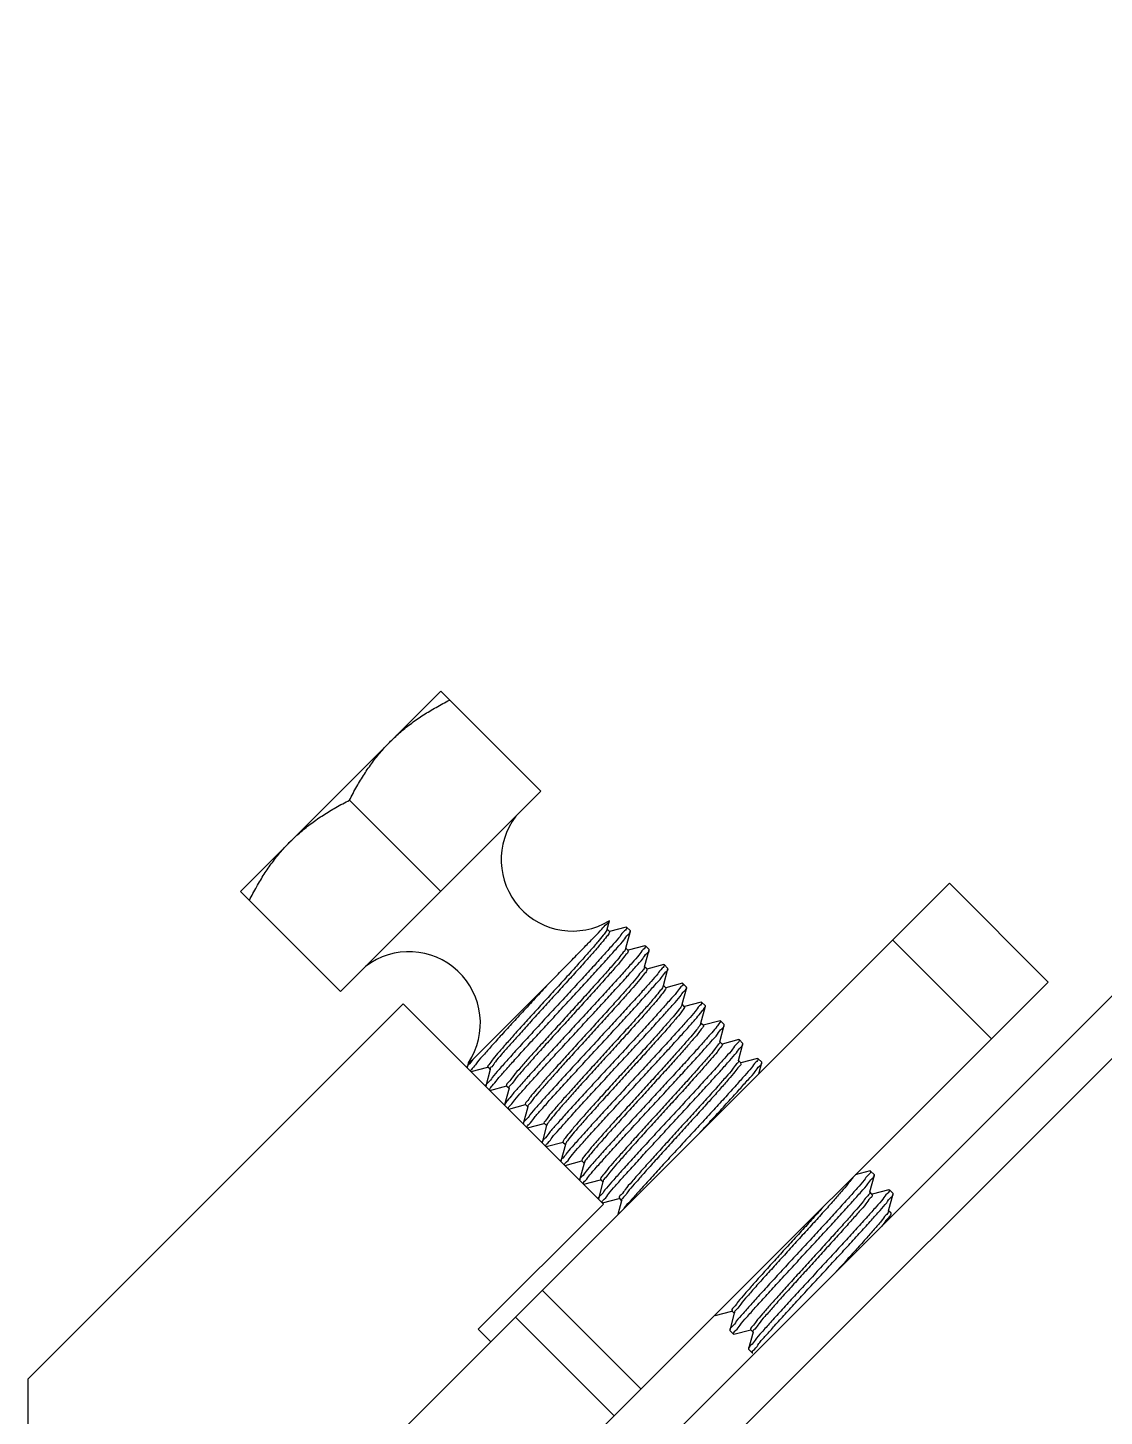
# Model space of a CAD drawing. Extents: x 69728788 to 150676229, y 20327566 to 43663798.
# Drawn here: x 75458586.9 to 75458863.7, y 20763520.9 to 20763878.1 of the extents above; entities that cross this region are included whole.
import ezdxf

# ---------------------------------------------------------------- set-up
doc = ezdxf.new("R2010")
doc.units = 0
doc.header["$LTSCALE"] = 1000
doc.header["$MEASUREMENT"] = 0
doc.layers.get('0').update_dxf_attribs({"linetype": 'CONTINUOUS'})
doc.layers.add('02___PRT_ALL_AXES', color=7, linetype='CONTINUOUS')

msp = doc.modelspace()

# ---------------------------------------------------------------- linework, layer by layer
at = {"color": 0, "linetype": 'Continuous'}
for p, q in [((75460235.47858877, 20764998.84647417), (75458741.34741896, 20763504.71530439)), ((75460243.52416177, 20764990.80090119), (75458749.39299197, 20763496.66973136)), ((75458667.32814734, 20763630.22624322), (75458718.81981453, 20763681.71791045)), ((75458735.8678006, 20763646.22287111), (75458736.43978944, 20763648.36862618)), ((75458736.43978535, 20763648.3686237), (75458736.40305741, 20763648.36614176)), ((75458735.8466661, 20763646.13826498), (75458735.65786205, 20763645.76527299)), ((75458735.84535603, 20763646.13865643), (75458735.8678006, 20763646.22287111)), ((75458736.48058544, 20763645.61008625), (75458735.8678006, 20763646.22287111)), ((75458740.77821286, 20763646.79521283), (75458736.4708594, 20763645.64657986)), ((75458740.6951444, 20763641.3955273), (75458741.84940997, 20763645.72401574)), ((75458740.77821286, 20763646.79521283), (75458740.87681852, 20763646.78798956)), ((75458741.84940997, 20763645.72401574), (75458741.84221627, 20763645.82259192)), ((75458740.67269982, 20763641.31131263), (75458740.6951444, 20763641.3955273)), ((75458741.30792926, 20763640.78274247), (75458740.6951444, 20763641.3955273)), ((75458745.60555667, 20763641.96786901), (75458741.29820319, 20763640.81923604)), ((75458745.5224882, 20763636.5681835), (75458746.67675379, 20763640.89667193)), ((75458745.60555667, 20763641.96786901), (75458745.7040913, 20763641.96071687)), ((75458746.67675379, 20763640.89667193), (75458746.66952363, 20763640.99528447)), ((75458745.4459192, 20763636.47748796), (75458745.45020337, 20763636.35577172)), ((75458745.50004365, 20763636.48396884), (75458745.5224882, 20763636.5681835)), ((75458746.13527305, 20763635.95539865), (75458745.5224882, 20763636.5681835)), ((75458750.43290047, 20763637.14052522), (75458746.12554699, 20763635.99189224)), ((75458750.34983201, 20763631.74083972), (75458751.50409758, 20763636.06932813)), ((75458750.43290047, 20763637.14052522), (75458750.53139868, 20763637.13340941)), ((75458751.50409758, 20763636.06932813), (75458751.49679665, 20763636.16801101)), ((75458701.30552381, 20763612.7119525), (75458721.13996491, 20763632.54639361)), ((75458750.28846595, 20763631.66240116), (75458750.22659008, 20763631.42997695)), ((75458750.32738744, 20763631.65662502), (75458750.34983201, 20763631.74083972)), ((75458750.96261685, 20763631.12805485), (75458750.34983201, 20763631.74083972)), ((75458755.26024427, 20763632.31318143), (75458750.9528908, 20763631.16454846)), ((75458755.1771758, 20763626.91349589), (75458756.33144137, 20763631.24198433)), ((75458755.26024427, 20763632.31318143), (75458755.35867168, 20763632.30613597)), ((75458756.33144137, 20763631.24198433), (75458756.32408877, 20763631.3407184)), ((75458683.41929334, 20763627.00801402), (75458586.8724173, 20763530.461138)), ((75458734.91096057, 20763575.5163468), (75458683.41929334, 20763627.00801402)), ((75458755.14424442, 20763626.83222264), (75458754.98740093, 20763626.48860636)), ((75458755.15473123, 20763626.82928123), (75458755.1771758, 20763626.91349589)), ((75458755.78996067, 20763626.30071107), (75458755.1771758, 20763626.91349589)), ((75458760.08758807, 20763627.48583761), (75458755.78023459, 20763626.33720464)), ((75458760.08758807, 20763627.48583761), (75458760.1859638, 20763627.47884334)), ((75458760.00451961, 20763622.0861521), (75458761.1587852, 20763626.41464052)), ((75458761.1587852, 20763626.41464052), (75458761.15160446, 20763626.51320373)), ((75458760.01534113, 20763621.99368734), (75458759.73272222, 20763621.53174616)), ((75458759.98207505, 20763622.00193744), (75458760.00451961, 20763622.0861521)), ((75458760.61730446, 20763621.47336724), (75458760.00451961, 20763622.0861521)), ((75458764.91493188, 20763622.65849381), (75458760.60757838, 20763621.50986084)), ((75458764.83186342, 20763617.2588083), (75458765.98612899, 20763621.58729672)), ((75458764.91493188, 20763622.65849381), (75458765.01347952, 20763622.65132869)), ((75458765.98612899, 20763621.58729672), (75458765.97898328, 20763621.68582488)), ((75458764.80941884, 20763617.17459362), (75458764.83186342, 20763617.2588083)), ((75458765.44464825, 20763616.64602346), (75458764.83186342, 20763617.2588083)), ((75458769.74227567, 20763617.83115003), (75458765.4349222, 20763616.68251703)), ((75458769.65920721, 20763612.4314645), (75458770.81347278, 20763616.75995293)), ((75458769.74227567, 20763617.83115003), (75458769.84085834, 20763617.82394985)), ((75458770.81347278, 20763616.75995293), (75458770.80644178, 20763616.85836574)), ((75458701.30552381, 20763612.7119525), (75458700.48503587, 20763611.62836321)), ((75458769.63676266, 20763612.34724982), (75458769.65920721, 20763612.4314645)), ((75458770.27199207, 20763611.81867963), (75458769.65920721, 20763612.4314645)), ((75458774.56961948, 20763613.00380621), (75458770.262266, 20763611.85517323)), ((75458774.56961948, 20763613.00380621), (75458774.66831681, 20763612.99649072)), ((75458700.12002186, 20763611.74163041), (75458699.83717306, 20763610.6815168)), ((75458700.187593, 20763611.86426871), (75458700.12003656, 20763611.74165184)), ((75458700.48503587, 20763611.62836321), (75458700.39308265, 20763611.52490858)), ((75458700.90837015, 20763609.61031969), (75458705.21572375, 20763610.7589525)), ((75458705.81878257, 20763610.18266129), (75458704.66451685, 20763605.85417301)), ((75458705.20599759, 20763610.79544626), (75458705.81878257, 20763610.18266129)), ((75458705.841227, 20763610.26687607), (75458705.81878257, 20763610.18266129)), ((75458774.86862333, 20763609.03755119), (75458775.6408166, 20763611.93260911)), ((75458775.6408166, 20763611.93260911), (75458775.63355792, 20763612.03125003)), ((75458705.73571394, 20763604.7829759), (75458710.04306754, 20763605.93160871)), ((75458710.64612634, 20763605.3553175), (75458709.49186064, 20763601.02682922)), ((75458710.03334138, 20763605.96810247), (75458710.64612634, 20763605.3553175)), ((75458710.6685708, 20763605.43953228), (75458710.64612634, 20763605.3553175)), ((75458710.56305775, 20763599.9556321), (75458714.87041137, 20763601.10426491)), ((75458715.47347015, 20763600.5279737), (75458714.31920446, 20763596.1994854)), ((75458714.86068517, 20763601.14075867), (75458715.47347015, 20763600.5279737)), ((75458715.4959146, 20763600.61218849), (75458715.47347015, 20763600.5279737)), ((75458715.39040156, 20763595.12828829), (75458719.69775516, 20763596.2769211)), ((75458720.30081397, 20763595.70062989), (75458719.14654826, 20763591.3721416)), ((75458719.68802899, 20763596.31341486), (75458720.30081397, 20763595.70062989)), ((75458720.3232584, 20763595.78484466), (75458720.30081397, 20763595.70062989)), ((75458720.55217929, 20763596.22357007), (75458720.3078831, 20763595.78935748)), ((75458720.21774535, 20763590.30094449), (75458724.52509895, 20763591.4495773)), ((75458725.12815776, 20763590.8732861), (75458723.97389205, 20763586.54479782)), ((75458724.5153728, 20763591.48607107), (75458725.12815776, 20763590.8732861)), ((75458725.15060219, 20763590.95750087), (75458725.12815776, 20763590.8732861)), ((75458725.30109067, 20763591.27030001), (75458725.16826247, 20763590.9529115)), ((75458725.04508914, 20763585.4736007), (75458729.35244277, 20763586.62223351)), ((75458729.95550157, 20763586.04594228), (75458728.80123587, 20763581.71745399)), ((75458729.34271657, 20763586.65872727), (75458729.95550157, 20763586.04594228)), ((75458729.977946, 20763586.13015706), (75458729.95550157, 20763586.04594228)), ((75458730.06551303, 20763586.33254089), (75458730.02223514, 20763586.12570092)), ((75458803.5336823, 20763584.03974339), (75458799.69515201, 20763583.01605847)), ((75458803.5336823, 20763584.03974339), (75458803.63229556, 20763584.03251253)), ((75458729.87243296, 20763580.64625689), (75458734.17978656, 20763581.79488969)), ((75458734.78284538, 20763581.21859849), (75458733.62857966, 20763576.89011021)), ((75458734.1700604, 20763581.83138345), (75458734.78284538, 20763581.21859849)), ((75458734.8052898, 20763581.30281326), (75458734.78284538, 20763581.21859849)), ((75458734.84552912, 20763581.4103755), (75458734.85827965, 20763581.31400099)), ((75458803.45061381, 20763578.64005788), (75458804.60487941, 20763582.9685463)), ((75458804.60487941, 20763582.9685463), (75458804.59769332, 20763583.06711486)), ((75458734.69977675, 20763575.81891309), (75458739.00713038, 20763576.9675459)), ((75458738.9974042, 20763577.00403966), (75458739.61018917, 20763576.39125469)), ((75458803.38855438, 20763578.5368296), (75458803.40683413, 20763578.49261118)), ((75458803.42816927, 20763578.5558432), (75458803.45061381, 20763578.64005788)), ((75458804.06339867, 20763578.02727303), (75458803.45061381, 20763578.64005788)), ((75458808.36102608, 20763579.2123996), (75458804.05367263, 20763578.06376663)), ((75458808.27795763, 20763573.81271407), (75458809.4322232, 20763578.14120251)), ((75458808.36102608, 20763579.2123996), (75458808.45956838, 20763579.20523981)), ((75458809.4322232, 20763578.14120251), (75458809.42496596, 20763578.239842)), ((75458702.72866854, 20763543.3340548), (75458734.91096057, 20763575.5163468)), ((75458739.61018917, 20763576.39125469), (75458738.66045155, 20763572.82937939)), ((75458739.6326336, 20763576.47546947), (75458739.61018917, 20763576.39125469)), ((75458808.20256634, 20763573.72631928), (75458808.19522725, 20763573.5788228)), ((75458808.25551306, 20763573.72849941), (75458808.27795763, 20763573.81271407)), ((75458808.8907425, 20763573.19992924), (75458808.27795763, 20763573.81271407)), ((75458767.961467, 20763548.03997685), (75458768.57425196, 20763547.42719188)), ((75458612.42877927, 20763446.5977071), (75458712.28862032, 20763546.45754817)), ((75458763.66383956, 20763546.85485028), (75458767.9711932, 20763548.00348308)), ((75458768.57425196, 20763547.42719188), (75458767.4199863, 20763543.09870357)), ((75458768.59669642, 20763547.51140666), (75458768.57425196, 20763547.42719188)), ((75458768.61556858, 20763547.56833784), (75458768.63306367, 20763547.53061172)), ((75458767.4199863, 20763543.09870357), (75458767.42729522, 20763543.00001273)), ((75458768.49118339, 20763542.02750646), (75458768.39253597, 20763542.03477167)), ((75458768.49118339, 20763542.02750646), (75458772.79853699, 20763543.17613928)), ((75458773.40159579, 20763542.59984807), (75458772.24733008, 20763538.27135979)), ((75458772.78881082, 20763543.21263303), (75458773.40159579, 20763542.59984807)), ((75458773.4240402, 20763542.68406284), (75458773.40159579, 20763542.59984807)), ((75458772.24733008, 20763538.27135979), (75458772.25441101, 20763538.17289664)), ((75458773.31852718, 20763537.20016267), (75458773.22014281, 20763537.20716549)), ((75458586.8724173, 20763530.461138), (75458586.8724173, 20763446.5977071)), ((75458663.27680065, 20763446.5977071), (75458737.71263102, 20763521.03353748))]:
    msp.add_line(p, q, dxfattribs=at)
for points, start_tangent, end_tangent in [([(75458721.13996491, 20763632.54639361), (75458724.50137429, 20763635.96317068), (75458727.63769369, 20763639.1602997), (75458730.41766922, 20763642.00589982), (75458732.73069113, 20763644.38852416), (75458734.53207262, 20763646.26406159), (75458735.7529306, 20763647.56287392), (75458736.36786456, 20763648.26003946), (75458736.35739383, 20763648.33532621), (75458736.35525087, 20763648.34291339)], (0.7017138971583438, 0.7124588455025661), (-0.2909796448017048, 0.9567292439928204)), ([(75458735.65786205, 20763645.76527299), (75458734.86482392, 20763644.67375148), (75458733.49830239, 20763643.00874655), (75458731.61531235, 20763640.82727312), (75458729.29229566, 20763638.20577304), (75458726.62224555, 20763635.23723951), (75458723.7112088, 20763632.02771939), (75458720.67429692, 20763628.6923241), (75458717.63135608, 20763625.35089988), (75458714.7024593, 20763622.12351968), (75458712.0033898, 20763619.12596679), (75458709.64128599, 20763616.46537958), (75458707.71061133, 20763614.23622151), (75458706.28960127, 20763612.51672808), (75458705.43732038, 20763611.36596379), (75458705.19144061, 20763610.82160062), (75458705.21058185, 20763610.81403667)], (-0.512754684735518, -0.8585351671782465), (0.9709157539905057, -0.2394213830321928)), ([(75458736.44480236, 20763645.60202648), (75458736.40214522, 20763645.29395016), (75458735.74766062, 20763644.33931504), (75458734.50285986, 20763642.79436379), (75458732.72079669, 20763640.71215011), (75458730.4749594, 20763638.16616232), (75458727.85647583, 20763635.24752827), (75458724.97064734, 20763632.06154926), (75458721.9329436, 20763628.72369503), (75458718.86461088, 20763625.35521178), (75458715.88806039, 20763622.07851078), (75458713.12221241, 20763619.01251232), (75458710.67797323, 20763616.26812263), (75458708.65401688, 20763613.94401578), (75458707.13303198, 20763612.12288037), (75458706.17857684, 20763610.86827473), (75458705.81058353, 20763610.24015587)], (0.2197350521164521, -0.9755595865304079), (0.6572104608207839, -0.7537071116738471)), ([(75458740.80080467, 20763646.71915785), (75458740.86307405, 20763646.62892871), (75458740.34252344, 20763645.8244344), (75458739.19738409, 20763644.39679377), (75458737.46040493, 20763642.3759562), (75458735.21003108, 20763639.84291685), (75458732.49905634, 20763636.84713586), (75458729.43235585, 20763633.49491435), (75458726.16172105, 20763629.94171168), (75458722.77422905, 20763626.27182875)], (0.6712203547714746, -0.7412578737122837), (-0.6784350785260053, -0.7346603597754632)), ([(75458723.73969778, 20763625.30635998), (75458727.12410747, 20763628.97290057), (75458730.41556561, 20763632.54876718), (75458733.5008749, 20763635.92158674), (75458736.21406282, 20763638.92040443), (75458738.45549263, 20763641.44429495), (75458740.17800845, 20763643.44944949), (75458741.32138184, 20763644.87689725), (75458741.83233576, 20763645.67296334), (75458741.815116, 20763645.69853693)], (0.6784350783120007, 0.7346603599730895), (-0.5963736804952033, 0.8027069410517174)), ([(75458740.6215651, 20763641.30790385), (75458740.61887646, 20763641.17481872), (75458740.03354569, 20763640.29100458), (75458738.85994938, 20763638.81892489), (75458737.14784569, 20763636.80833779), (75458734.96724854, 20763634.32925723), (75458732.40579413, 20763631.46931944), (75458729.56544448, 20763628.33048639), (75458726.55865218, 20763625.02521069), (75458723.50413048, 20763621.6722056), (75458720.522388, 20763618.39197972), (75458717.73119576, 20763615.30230409), (75458715.24115728, 20763612.51378221)], (0.06651500744754782, -0.9977854247202916), (-0.662887609706905, -0.7487189171491969)), ([(75458745.63282767, 20763641.88650981), (75458745.69421078, 20763641.8110883), (75458745.18325688, 20763641.0150222), (75458744.03988348, 20763639.58757447), (75458742.31736767, 20763637.5824199), (75458740.07593788, 20763635.0585294), (75458737.36274995, 20763632.0597117), (75458734.27744065, 20763628.68689214), (75458730.9859825, 20763625.11102554), (75458727.60157284, 20763621.44448495)], (0.7212665980915078, -0.6926575593159318), (-0.6784350787092991, -0.7346603596061974)), ([(75458728.5670416, 20763620.47901618), (75458731.94966027, 20763624.14361471), (75458735.25708246, 20763627.73685963), (75458738.34928939, 20763631.11738537), (75458741.06150861, 20763634.11545755), (75458743.29694714, 20763636.63306304), (75458745.01357266, 20763638.63194175), (75458746.15636797, 20763640.05981317), (75458746.66157353, 20763640.85052609), (75458746.64586526, 20763640.87203054)], (0.678435078373088, 0.7346603599166774), (-0.6236230468454211, 0.7817252045592706)), ([(75458741.23526436, 20763640.74888088), (75458741.278563, 20763640.56555181), (75458740.72575326, 20763639.71259155), (75458739.57594527, 20763638.26263306), (75458737.87857972, 20763636.26511702), (75458735.70392348, 20763633.79031027), (75458733.14039704, 20763630.92663332), (75458730.29121143, 20763627.77729721), (75458727.2704427, 20763624.45637796), (75458724.19869293, 20763621.08447769), (75458721.19850332, 20763617.78413756), (75458718.38969326, 20763614.67517704), (75458715.88480312, 20763611.87013638)], (0.4223864369311813, -0.9064158526286824), (-0.6628876096353744, -0.7487189172125274)), ([(75458745.45020337, 20763636.35577172), (75458744.85971323, 20763635.46208839), (75458743.66236062, 20763633.96154264), (75458741.91049455, 20763631.9064834), (75458739.67798312, 20763629.3707788), (75458737.05734695, 20763626.44694946), (75458734.15616871, 20763623.24257804), (75458731.09291811, 20763619.87613427), (75458727.99235448, 20763616.47237746), (75458724.98068513, 20763613.15751493), (75458722.18066761, 20763610.05430426), (75458719.70684592, 20763607.2772894), (75458717.66110526, 20763604.92835554), (75458716.12871815, 20763603.09277529), (75458715.17503539, 20763601.83589934), (75458714.84294978, 20763601.20062055), (75458714.87296717, 20763601.18946081)], (-0.04242731078539021, -0.9990995562502869), (0.9696417813597198, -0.2445297851828059)), ([(75458746.0680054, 20763635.93065909), (75458746.09384921, 20763635.71212589), (75458745.50335906, 20763634.81844256), (75458744.30600648, 20763633.31789678), (75458742.5541404, 20763631.26283756), (75458740.32162897, 20763628.72713295), (75458737.7009928, 20763625.8033036), (75458734.79981455, 20763622.59893221), (75458731.73656395, 20763619.23248843), (75458728.63600032, 20763615.82873163), (75458725.62433097, 20763612.5138691), (75458722.82431345, 20763609.4106584), (75458720.35049176, 20763606.63364355), (75458718.3047511, 20763604.2847097), (75458716.77236399, 20763602.44912945), (75458715.81868123, 20763601.19225351), (75458715.45136221, 20763600.60065642)], (0.3451739880026388, -0.9385387141755818), (0.2505839376401398, -0.968094876650405)), ([(75458750.46310778, 20763637.05704643), (75458750.52344856, 20763636.98865104), (75458750.01824301, 20763636.19793814), (75458748.87544769, 20763634.7700667), (75458747.15882218, 20763632.77118799), (75458744.92338365, 20763630.25358253), (75458742.21116441, 20763627.25551035), (75458739.11895752, 20763623.8749846), (75458735.8115353, 20763620.28173967), (75458732.42891663, 20763616.61714114)], (0.7454055117818453, -0.6666112982880245), (-0.6784350785452402, -0.7346603597577005)), ([(75458733.3943854, 20763615.65167237), (75458736.78563014, 20763619.3256246), (75458740.11977185, 20763622.94801347), (75458743.22093233, 20763626.33870242), (75458745.92748943, 20763629.3311712), (75458748.1489452, 20763631.83387894), (75458749.86116672, 20763633.82884436), (75458750.99978185, 20763635.25410465), (75458751.49244285, 20763636.03266135), (75458751.47995307, 20763636.04743636)], (0.678435078740929, 0.7346603595769883), (-0.6717011194031121, 0.7408222500658349)), ([(75458721.13996491, 20763632.54639361), (75458717.78925855, 20763628.91747246), (75458714.4737074, 20763625.32344291), (75458711.30955248, 20763621.88080253), (75458708.40512463, 20763618.697893), (75458705.86016333, 20763615.87446031), (75458703.76243624, 20763613.49825637), (75458702.18519114, 20763611.64251798), (75458701.18478146, 20763610.36360937), (75458700.79858217, 20763609.69892029), (75458700.83216596, 20763609.68404856)], (-0.6782220624475139, -0.7348570160306294), (0.9479750864384973, -0.318344523263592)), ([(75458750.22659008, 20763631.42997695), (75458749.53851773, 20763630.43871142), (75458748.25026886, 20763628.84726941), (75458746.41771993, 20763626.7115273), (75458744.1178701, 20763624.10848429), (75458741.44585317, 20763621.13327422), (75458738.51124585, 20763617.89547369), (75458735.43381505, 20763614.51484973), (75458732.33887042, 20763611.11671193), (75458729.35240121, 20763607.82704956), (75458726.59618707, 20763604.76764224), (75458724.18307206, 20763602.05133406), (75458722.21258551, 20763599.77765433), (75458720.76707959, 20763598.02895523), (75458719.90853342, 20763596.86721594), (75458719.67614788, 20763596.33163719), (75458719.6913991, 20763596.32473366)], (-0.3289128791738008, -0.9443602691312255), (0.9584194495633886, -0.2853632048786442)), ([(75458750.93369663, 20763631.12175729), (75458750.87023592, 20763630.78633112), (75458750.18216357, 20763629.79506559), (75458748.89391471, 20763628.20362357), (75458747.06136577, 20763626.06788147), (75458744.76151593, 20763623.46483844), (75458742.08949904, 20763620.48962836), (75458739.15489168, 20763617.25182785), (75458736.07746089, 20763613.87120389), (75458732.98251626, 20763610.4730661), (75458729.99604705, 20763607.18340371), (75458727.23983292, 20763604.1239964), (75458724.82671788, 20763601.40768819), (75458722.85623135, 20763599.1340085), (75458721.41072543, 20763597.38530941), (75458720.55217929, 20763596.22357007)], (0.212770302136787, -0.9771022456880449), (-0.5524916147429639, -0.8335184554877668)), ([(75458755.29684992, 20763632.22692931), (75458755.35431787, 20763632.17078632), (75458754.8616569, 20763631.39222961), (75458753.72304174, 20763629.96696934), (75458752.01082025, 20763627.9720039), (75458749.78936446, 20763625.46929617), (75458747.08280739, 20763622.47682739), (75458743.9816469, 20763619.08613844), (75458740.64750516, 20763615.46374957), (75458737.25626045, 20763611.78979734)], (0.7883065023241943, -0.6152827467054437), (-0.6784350782936682, -0.7346603599900191)), ([(75458738.22172922, 20763610.82432857), (75458741.61532648, 20763614.50083182), (75458744.89259051, 20763618.06128315), (75458747.92807089, 20763621.37933671), (75458750.62928505, 20763624.3639602), (75458752.87659325, 20763626.89273369), (75458754.6322436, 20763628.9341863), (75458755.8022919, 20763630.393362), (75458756.3156003, 20763631.19411307), (75458756.29933187, 20763631.21708085)], (0.6784350787400216, 0.7346603595778262), (-0.6128578540792546, 0.7901931730237683)), ([(75458760.1165772, 20763627.40347663), (75458760.17747533, 20763627.33223804), (75458759.66416694, 20763626.53148695), (75458758.49411863, 20763625.07231126), (75458756.7384683, 20763623.03085866), (75458754.49116011, 20763620.50208518), (75458751.78994595, 20763617.51746167), (75458748.75446557, 20763614.19940813), (75458745.47720154, 20763610.63895678), (75458742.08360425, 20763606.96245355)], (0.7356914629618321, -0.677316817541894), (-0.6784350786408976, -0.7346603596693639)), ([(75458722.77422905, 20763626.27182875), (75458719.37602615, 20763622.59033137), (75458716.05810367, 20763618.98557486), (75458712.99830996, 20763615.64041072), (75458710.33184095, 20763612.69340511), (75458708.08617967, 20763610.16556335), (75458706.32667014, 20763608.11767306), (75458705.17064053, 20763606.67183479), (75458704.67629698, 20763605.89118557), (75458704.68895736, 20763605.8758908)], (-0.678435078595868, -0.7346603597109472), (0.6642423278208758, -0.7475173107902614)), ([(75458711.83629468, 20763612.32714881), (75458714.46343237, 20763615.22323851), (75458717.38636138, 20763618.41511953), (75458720.51165377, 20763621.80936395), (75458723.73969778, 20763625.30635998)], (0.6694122522517615, 0.7428911337034682), (0.6784350789658027, 0.7346603593693245)), ([(75458754.98740093, 20763626.48860636), (75458754.20254849, 20763625.40056074), (75458752.82477883, 20763623.71959789), (75458750.9134424, 20763621.50506829), (75458748.54859595, 20763618.83702866), (75458745.82789558, 20763615.81313515), (75458742.86280727, 20763612.54485365), (75458739.77428086, 20763609.15313406), (75458736.68805654, 20763605.76371659), (75458733.7297852, 20763602.50225205), (75458731.02015214, 20763599.48942583), (75458728.67019376, 20763596.83627428), (75458726.7769885, 20763594.63987585), (75458725.41988942, 20763592.97958362), (75458724.65744485, 20763591.91394584), (75458724.51951385, 20763591.48791314)], (-0.4776068838723221, -0.8785736534165877), (0.406435855229676, -0.9136793176950664)), ([(75458755.78942153, 20763626.30032149), (75458755.6310468, 20763625.84496052), (75458754.84619433, 20763624.75691487), (75458753.46842466, 20763623.07595205), (75458751.55708824, 20763620.86142243), (75458749.19224177, 20763618.19338282), (75458746.47154145, 20763615.16948929), (75458743.50645311, 20763611.90120781), (75458740.4179267, 20763608.50948823), (75458737.3317024, 20763605.12007075), (75458734.37343104, 20763601.85860621), (75458731.66379796, 20763598.84578), (75458729.31383961, 20763596.19262845), (75458727.42063433, 20763593.99623001), (75458726.06353526, 20763592.33593776), (75458725.30109067, 20763591.27030001)], (0.5856713121315527, -0.8105486500797503), (-0.4499611170958274, -0.8930481471353463)), ([(75458743.04907301, 20763605.99698479), (75458746.24198338, 20763609.45588891), (75458749.34065937, 20763612.82101627), (75458752.23240985, 20763615.97823504), (75458754.85041185, 20763618.86296442), (75458757.08355212, 20763621.36097882), (75458758.90277629, 20763623.44878456), (75458760.22978476, 20763625.04832372), (75458760.9880839, 20763626.07895949), (75458761.16139148, 20763626.41385902)], (0.6784350787437317, 0.7346603595744001), (0.2872172677658701, 0.9578654608540328)), ([(75458710.54301412, 20763600.02586403), (75458710.48140648, 20763600.12967293), (75458711.01150288, 20763600.94344284), (75458712.1644087, 20763602.37857354), (75458713.90745631, 20763604.40522595), (75458716.16097419, 20763606.94104197), (75458718.8614045, 20763609.92478172), (75458721.89740229, 20763613.24339245), (75458725.17373249, 20763616.80282542), (75458728.5670416, 20763620.47901618)], (-0.6259446161172804, 0.7798675128211141), (0.6784350785731174, 0.7346603597319569)), ([(75458727.60157284, 20763621.44448495), (75458724.37352882, 20763617.94748889), (75458721.24823642, 20763614.55324449), (75458718.3253074, 20763611.36136346), (75458715.69816971, 20763608.46527378)], (-0.6784350789658027, -0.7346603593693245), (-0.6694122522517615, -0.7428911337034682)), ([(75458759.73272224, 20763621.53174616), (75458758.85198422, 20763620.34781498), (75458757.38615468, 20763618.57879227), (75458755.39800143, 20763616.28744584), (75458752.97056219, 20763613.55681344), (75458750.20392223, 20763610.48698031), (75458747.21133019, 20763607.1911951), (75458744.11480334, 20763603.79147509), (75458741.04039232, 20763600.41387089), (75458738.11328956, 20763597.18357495), (75458735.45297082, 20763594.22006303), (75458733.16855875, 20763591.63245781), (75458731.35458809, 20763589.51529396), (75458730.08733705, 20763587.94484976), (75458729.42186719, 20763586.97618672), (75458729.38072653, 20763586.66721122)], (-0.5897680921081209, -0.8075726577411764), (0.2178430904088721, -0.9759838051735858)), ([(75458760.61249523, 20763621.45384433), (75458760.63195248, 20763621.4468779), (75458760.37636806, 20763620.8881003), (75458759.49563006, 20763619.70416915), (75458758.02980052, 20763617.93514643), (75458756.04164727, 20763615.64380001), (75458753.61420804, 20763612.91316761), (75458750.84756808, 20763609.84333448), (75458747.85497604, 20763606.54754927), (75458744.75844918, 20763603.14782923), (75458741.68403816, 20763599.77022505), (75458738.75693539, 20763596.53992911), (75458736.09661666, 20763593.5764172), (75458733.8122046, 20763590.98881195), (75458731.99823393, 20763588.87164812), (75458730.7309829, 20763587.30120392), (75458730.06551303, 20763586.33254089)], (0.9709735276117667, -0.2391869743049602), (-0.2790477644549956, -0.9602772230729361)), ([(75458765.01322047, 20763622.65088606), (75458764.84995894, 20763622.21708446), (75458764.0916598, 20763621.18644866), (75458762.7646513, 20763619.58690951), (75458760.94542716, 20763617.49910379), (75458758.7122869, 20763615.00108937), (75458756.09428488, 20763612.11635998), (75458753.20253439, 20763608.95914122), (75458750.10385843, 20763605.59401385), (75458746.91094804, 20763602.13510973)], (0.8630847539049413, -0.5050591129529761), (-0.6784350787771092, -0.734660359543577)), ([(75458747.8764168, 20763601.16964097), (75458751.26930112, 20763604.84537108), (75458754.54510182, 20763608.40422535), (75458757.58103377, 20763611.72275525), (75458760.28105699, 20763614.70602591), (75458762.53455661, 20763617.24178242), (75458764.27790901, 20763619.26872126), (75458765.43122095, 20763620.70423491), (75458765.96186075, 20763621.51852953), (75458765.94093229, 20763621.56229443)], (0.678435078397363, 0.7346603598942604), (-0.4840593208373494, 0.8750351843843103)), ([(75458732.42891663, 20763616.61714114), (75458729.03560753, 20763612.94095039), (75458725.75927731, 20763609.38151742), (75458722.72327954, 20763606.0629067), (75458720.02284922, 20763603.07916693), (75458717.76933134, 20763600.54335092), (75458716.02628376, 20763598.5166985), (75458714.8733779, 20763597.08156781), (75458714.34328154, 20763596.2677979), (75458714.36415711, 20763596.22454957)], (-0.6784350788166785, -0.7346603595070359), (0.4869854813930783, -0.8734100645815526)), ([(75458764.83817945, 20763617.2021659), (75458764.46265495, 20763616.55949741), (75458763.48701754, 20763615.28066685), (75458761.93467322, 20763613.42512933), (75458759.87174715, 20763611.05901009), (75458757.38417882, 20763608.26824858), (75458754.57438692, 20763605.1552635), (75458751.55729471, 20763601.83497815), (75458748.45587021, 20763598.43036049), (75458745.3963542, 20763595.06765128), (75458742.50336099, 20763591.8714649), (75458739.89504269, 20763588.95995345), (75458737.67850396, 20763586.44022152), (75458735.94564554, 20763584.40416995), (75458734.76959792, 20763582.92492916), (75458734.20188329, 20763582.05402136), (75458734.24385841, 20763581.86478046)], (0.6920362878870989, -0.7218627128806726), (0.4122928494305305, -0.911051374132356)), ([(75458765.42756999, 20763616.58824858), (75458765.46148638, 20763616.57423035), (75458765.10630079, 20763615.91585157), (75458764.1306634, 20763614.63702102), (75458762.57831906, 20763612.7814835), (75458760.51539297, 20763610.41536424), (75458758.02782466, 20763607.62460275), (75458755.21803275, 20763604.51161767), (75458752.20094055, 20763601.19133228), (75458749.09951606, 20763597.78671464), (75458746.04000002, 20763594.42400545), (75458743.14700682, 20763591.22781906), (75458740.53868851, 20763588.31630759), (75458738.32214978, 20763585.79657569), (75458736.58929136, 20763583.76052409), (75458735.41324376, 20763582.28128333), (75458734.84552912, 20763581.4103755)], (0.9589796503673942, -0.2834749198451788), (0.05657348079342012, -0.9983984381352551)), ([(75458769.76220049, 20763617.76123816), (75458769.82373577, 20763617.65665447), (75458769.293096, 20763616.84235987), (75458768.13978407, 20763615.40684624), (75458766.39643164, 20763613.37990735), (75458764.14293201, 20763610.84415088), (75458761.44290881, 20763607.86088022), (75458758.40697686, 20763604.54235033), (75458755.13117614, 20763600.98349605), (75458751.73829186, 20763597.30776593)], (0.6233936255840772, -0.7819081708110865), (-0.6784350788223008, -0.734660359501844)), ([(75458752.70376061, 20763596.34229717), (75458756.10554925, 20763600.02768283), (75458759.4326425, 20763603.64244556), (75458762.50471489, 20763607.00121372), (75458765.17589977, 20763609.95386184), (75458767.4047055, 20763612.46328015), (75458769.12772205, 20763614.46822621), (75458770.26677835, 20763615.88785118), (75458770.79000162, 20763616.69308663), (75458770.769477, 20763616.7352674)], (0.678435078479884, 0.7346603598180548), (-0.4893257095513991, 0.8721011122410174)), ([(75458700.13168791, 20763611.73810571), (75458700.12901159, 20763611.71651178), (75458700.47132388, 20763611.9596098), (75458701.30552381, 20763612.7119525)], (-0.2911672857000323, -0.9566721547834849), (0.7316668919518997, 0.6816623498635137)), ([(75458705.70521076, 20763604.81103724), (75458705.69304785, 20763605.03929552), (75458706.3322614, 20763605.9654372), (75458707.60258076, 20763607.52128581), (75458709.46768634, 20763609.67337358), (75458711.83629468, 20763612.32714881)], (-0.290965332709642, 0.9567335967557361), (0.6694122516951508, 0.7428911342050247)), ([(75458715.24115728, 20763612.51378221), (75458713.12226152, 20763610.09169327), (75458711.5046019, 20763608.17084048), (75458710.45683835, 20763606.81988377), (75458710.0255147, 20763606.08536696), (75458710.07869756, 20763606.04610011)], (-0.662887609648219, -0.7487189172011554), (0.8644651630784075, -0.5026927310234577)), ([(75458715.36102213, 20763595.21055533), (75458715.30026837, 20763595.28124747), (75458715.8129278, 20763596.08143883), (75458716.98554148, 20763597.54381045), (75458718.75026716, 20763599.5955226), (75458721.00053144, 20763602.1272976), (75458723.70000577, 20763605.10979901), (75458726.73225711, 20763608.42422887), (75458730.00539531, 20763611.98016499), (75458733.3943854, 20763615.65167237)], (-0.7372168951129858, 0.6756561622304418), (0.6784350787035575, 0.7346603596114996)), ([(75458769.62520345, 20763612.33702946), (75458769.63161753, 20763612.32947168), (75458769.17731483, 20763611.57197583), (75458768.10785486, 20763610.19932269), (75458766.47062345, 20763608.25889811), (75458764.33504002, 20763605.82012148), (75458761.78986369, 20763602.971752), (75458758.93974876, 20763599.8184439), (75458755.9011833, 20763596.47668529), (75458752.7979687, 20763593.07027748), (75458749.75641511, 20763589.72553074), (75458746.90043986, 20763586.56636231), (75458744.34675846, 20763583.70948773), (75458742.20035526, 20763581.25989137), (75458740.55040923, 20763579.30675216), (75458739.4668333, 20763577.91998306), (75458738.99756101, 20763577.14751762), (75458739.06077826, 20763577.0792086)], (0.662388745348321, -0.7491602966227437), (0.7645407256982193, -0.6445754251822206)), ([(75458774.5905411, 20763612.93366088), (75458774.65187667, 20763612.83121158), (75458774.12865338, 20763612.02597612), (75458772.98959708, 20763610.60635119), (75458771.26658054, 20763608.60140511), (75458769.03777483, 20763606.09198679), (75458766.36658995, 20763603.13933869), (75458763.29451756, 20763599.78057053), (75458759.9674243, 20763596.16580778), (75458756.56563565, 20763592.48042212)], (0.6284035374543071, -0.7778875202205736), (-0.6784350788062165, -0.7346603595166974)), ([(75458700.39308265, 20763611.52490858), (75458700.25355493, 20763611.37670165), (75458699.83736451, 20763610.68176865)], (-0.6732359284459982, -0.7394277413307231), (0.796079126737989, -0.6051925511538297)), ([(75458715.88480312, 20763611.87013638), (75458713.76590736, 20763609.44804744), (75458712.14824773, 20763607.52719466), (75458711.10048419, 20763606.17623793), (75458710.66994599, 20763605.44096065)], (-0.6628876106623027, -0.7487189163033238), (0.7203911872485727, -0.6935679760013376)), ([(75458737.25626045, 20763611.78979734), (75458733.86727035, 20763608.11828994), (75458730.59413214, 20763604.56235381), (75458727.56188081, 20763601.24792395), (75458724.86240646, 20763598.26542257), (75458722.61214219, 20763595.73364755), (75458720.84741654, 20763593.6819354), (75458719.67480284, 20763592.21956377), (75458719.16214341, 20763591.41937241), (75458719.1782142, 20763591.39679981)], (-0.6784350785074817, -0.7346603597925693), (0.6143930299432814, -0.7890001297573495)), ([(75458720.17791301, 20763590.3878642), (75458720.12208326, 20763590.43889552), (75458720.60813625, 20763591.21082827), (75458721.74331684, 20763592.6332198), (75458723.45682983, 20763594.63030889), (75458725.67060833, 20763597.12474737), (75458728.37237062, 20763600.11223766), (75458731.47543935, 20763603.50521872), (75458734.81998265, 20763607.13898857), (75458738.22172922, 20763610.82432857)], (-0.8065631334604301, 0.5911479609560474), (0.678435078723079, 0.7346603595934721)), ([(75458770.2155088, 20763611.74101989), (75458770.27526335, 20763611.68582585), (75458769.82096069, 20763610.92833), (75458768.75150073, 20763609.55567686), (75458767.11426929, 20763607.61525224), (75458764.97868586, 20763605.17647565), (75458762.43350953, 20763602.32810617), (75458759.58339459, 20763599.17479806), (75458756.54482916, 20763595.83303943), (75458753.44161452, 20763592.42663165), (75458750.40006095, 20763589.08188489), (75458747.54408568, 20763585.92271648), (75458744.9904043, 20763583.0658419), (75458742.84400108, 20763580.61624551), (75458741.19405505, 20763578.66310633), (75458740.11047912, 20763577.27633722), (75458739.64120685, 20763576.50387176), (75458739.65132913, 20763576.49003898)], (0.808719034295966, -0.5881951407206626), (0.614690728836945, -0.7887682219016595)), ([(75458759.75144577, 20763593.9198922), (75458760.92752516, 20763595.19451828), (75458764.23779368, 20763598.79092955), (75458767.286693, 20763602.12404243), (75458769.9531251, 20763605.070693), (75458772.20263654, 20763607.60237214), (75458773.96379843, 20763609.65132452), (75458775.12317556, 20763611.09943976), (75458775.62576452, 20763611.88679969), (75458775.61014238, 20763611.90878227)], (0.678220411781125, 0.7348585394777972), (-0.6134451985350163, 0.789737290745685)), ([(75458715.69816971, 20763608.46527378), (75458713.32956137, 20763605.81149853), (75458711.46445578, 20763603.65941078), (75458710.19413643, 20763602.10356217), (75458709.5549229, 20763601.17742047), (75458709.55267276, 20763601.03180965)], (-0.6694122517363822, -0.7428911341678716), (0.08162539991826608, -0.9966630795249632)), ([(75458742.08360425, 20763606.96245355), (75458738.68185769, 20763603.27711353), (75458735.33731438, 20763599.64334365), (75458732.23424564, 20763596.25036263), (75458729.53248338, 20763593.26287231), (75458727.31870486, 20763590.76843386), (75458725.6051919, 20763588.77134474), (75458724.47001131, 20763587.34895321), (75458723.9839583, 20763586.57702047), (75458723.99487051, 20763586.56490664)], (-0.6784350789172134, -0.7346603594141952), (0.6919855980990379, -0.7219113048176464)), ([(75458725.00872341, 20763585.55977635), (75458724.95113762, 20763585.61633246), (75458725.44422214, 20763586.39528842), (75458726.58304016, 20763587.82070939), (75458728.2953381, 20763589.81572058), (75458730.517288, 20763592.31895608), (75458733.22378694, 20763595.31133985), (75458736.32451837, 20763598.70154971), (75458739.65797925, 20763602.32319627), (75458743.04907301, 20763605.99698479)], (-0.7868306246871547, 0.6171689947286901), (0.6784350787418775, 0.7346603595761124)), ([(75458746.91094804, 20763602.13510973), (75458743.5198543, 20763598.46132123), (75458740.18639342, 20763594.83967467), (75458737.08566196, 20763591.4494648), (75458734.37916303, 20763588.45708103), (75458732.15721315, 20763585.95384555), (75458730.44491522, 20763583.95883436), (75458729.3060972, 20763582.5334134), (75458728.81301267, 20763581.75445741), (75458728.82562141, 20763581.73946511)], (-0.6784350786944425, -0.734660359619917), (0.6700425773613797, -0.7423226687384129)), ([(75458729.84243993, 20763580.72959749), (75458729.78201579, 20763580.79847402), (75458730.2876026, 20763581.58953214), (75458731.4304656, 20763583.01740931), (75458733.14749157, 20763585.01671357), (75458735.38328753, 20763587.53469016), (75458738.09533915, 20763590.53255701), (75458741.18698499, 20763593.91246087), (75458744.49346799, 20763597.50468446), (75458747.8764168, 20763601.16964097)], (-0.7437370600037534, 0.6684722773436258), (0.6784350786185246, 0.7346603596900247)), ([(75458751.73829186, 20763597.30776593), (75458748.35534301, 20763593.64280939), (75458745.04886004, 20763590.05058582), (75458741.9572142, 20763586.67068196), (75458739.24516259, 20763583.67281513), (75458737.00936662, 20763581.15483854), (75458735.29234062, 20763579.15553427), (75458734.14947766, 20763577.72765709), (75458733.64389083, 20763576.93659899), (75458733.65970913, 20763576.91482128)], (-0.6784350786486157, -0.7346603596622364), (0.6217376806880265, -0.7832255463228162)), ([(75458734.67515972, 20763575.89765994), (75458734.61310528, 20763575.98071113), (75458735.12937345, 20763576.78153881), (75458736.27292475, 20763578.20814827), (75458738.00322026, 20763580.22177593), (75458740.2497998, 20763582.75098304), (75458742.9623227, 20763585.74874883), (75458746.03868905, 20763589.11164819), (75458749.3172013, 20763592.67342561), (75458752.70376061, 20763596.34229717)], (-0.6953576489216964, 0.7186638575064777), (0.6784350789913594, 0.7346603593457238)), ([(75458756.56563565, 20763592.48042212), (75458753.17907636, 20763588.81155058), (75458749.9005641, 20763585.24977316), (75458746.82419772, 20763581.88687377), (75458744.11167483, 20763578.88910798), (75458741.86509529, 20763576.35990089), (75458740.13479978, 20763574.34627324), (75458739.9783095, 20763574.12133524)], (-0.6784350784005077, -0.7346603598913564), (-0.5638176581314587, -0.8258992967542457)), ([(75458803.55587119, 20763583.96433054), (75458803.61813463, 20763583.87245782), (75458803.09669779, 20763583.06723349), (75458801.9510007, 20763581.63910944), (75458800.21256137, 20763579.61670626), (75458797.96146062, 20763577.08294801), (75458795.2510474, 20763574.08784675), (75458792.18674669, 20763570.73827025), (75458788.91730604, 20763567.18636758), (75458785.52969846, 20763563.5163593)], (0.6657220387840629, -0.7461998171248709), (-0.6784350786710605, -0.7346603596415096)), ([(75458799.05917993, 20763582.26549221), (75458798.83007397, 20763582.02754763), (75458797.79649363, 20763580.69077414), (75458796.19164747, 20763578.78273479), (75458794.0836981, 20763576.37159223), (75458791.56033222, 20763573.5450332), (75458788.72535779, 20763570.4068656), (75458785.69467527, 20763567.07298991), (75458782.59178014, 20763563.66690158), (75458779.54297018, 20763560.31489845), (75458776.67244425, 20763557.14117938), (75458774.09748262, 20763554.26302456), (75458771.92389542, 20763551.78624419), (75458770.24191657, 20763549.8010722), (75458769.12270208, 20763548.3786645), (75458768.61556858, 20763547.56833784)], (-0.6779119557173384, -0.7351431019165544), (0.3704459327905445, -0.9288540309860014)), ([(75458786.49516721, 20763562.55089055), (75458789.88008451, 20763566.21798161), (75458793.16847108, 20763569.79050534), (75458796.25211346, 20763573.16147066), (75458798.96532765, 20763576.16025079), (75458801.2079026, 20763578.68533265), (75458802.93195742, 20763580.69216119), (75458804.0753093, 20763582.11936), (75458804.58740233, 20763582.91646506), (75458804.5698849, 20763582.94294344)], (0.6784350784392359, 0.7346603598555921), (-0.590466821785024, 0.8070619135921933)), ([(75458803.40683413, 20763578.49261118), (75458802.89174147, 20763577.67432533), (75458801.76504676, 20763576.24443744), (75458800.07635689, 20763574.25255442), (75458797.8970883, 20763571.77009266), (75458795.31769541, 20763568.8875066), (75458792.44416037, 20763565.71077837), (75458789.39388008, 20763562.35730495), (75458786.29111058, 20763558.95134225), (75458783.26214476, 20763555.61918325), (75458780.43041141, 20763552.48425674), (75458777.91168533, 20763549.66233749), (75458775.80959432, 20763547.25705328), (75458774.21159773, 20763545.35586353), (75458773.18559243, 20763544.02666506), (75458772.77727787, 20763543.31515736), (75458772.8236811, 20763543.28722073)], (0.3272461661358733, -0.9449391233033865), (0.9058910405652728, -0.4235108294053024)), ([(75458803.98615845, 20763577.96913037), (75458804.05047995, 20763577.84896532), (75458803.5353873, 20763577.03067951), (75458802.4086926, 20763575.6007916), (75458800.72000273, 20763573.60890856), (75458798.54073414, 20763571.12644682), (75458795.96134128, 20763568.24386077), (75458793.0878062, 20763565.06713254), (75458790.03752595, 20763561.71365909), (75458786.93475643, 20763558.30769643), (75458783.90579058, 20763554.9755374), (75458781.07405725, 20763551.8406109), (75458778.55533116, 20763549.01869163), (75458776.45324014, 20763546.61340744), (75458774.85524355, 20763544.71221768), (75458773.82923825, 20763543.38301922), (75458773.41643828, 20763542.6752274)], (0.6014056716851868, -0.7989438140851266), (0.7580381148203513, -0.6522102548102169)), ([(75458808.3877221, 20763579.13154077), (75458808.44927736, 20763579.05459003), (75458807.93718436, 20763578.25748495), (75458806.79383245, 20763576.83028617), (75458805.06977762, 20763574.82345762), (75458802.8272027, 20763572.29837576), (75458800.1139885, 20763569.29959562), (75458797.03034614, 20763565.92863031), (75458793.74195957, 20763562.35610658), (75458790.35704227, 20763558.68901552)], (0.7160502157765418, -0.6980487722834045), (-0.6784350786186855, -0.7346603596898761)), ([(75458791.32251102, 20763557.72354675), (75458794.7064302, 20763561.38955548), (75458798.02485344, 20763564.99478848), (75458801.12118003, 20763568.37995306), (75458803.83182536, 20763571.37653267), (75458806.06228153, 20763573.88885985), (75458807.77611679, 20763575.88494052), (75458808.91779397, 20763577.31235329), (75458809.41841592, 20763578.09869073), (75458809.40390597, 20763578.11744146)], (0.6784350784176914, 0.7346603598754877), (-0.642788755961503, 0.7660434812786175)), ([(75458791.32581359, 20763574.6428522), (75458790.9166864, 20763574.18867905), (75458788.08171195, 20763571.05051143), (75458785.05102943, 20763567.71663575), (75458781.9481343, 20763564.31054744), (75458778.89932431, 20763560.95854428), (75458776.02879843, 20763557.78482522), (75458773.45383678, 20763554.90667042), (75458771.28024958, 20763552.42989005), (75458769.59827073, 20763550.44471803), (75458768.47905624, 20763549.02231036), (75458767.97192274, 20763548.21198368), (75458768.0373775, 20763548.10180271)], (-0.6690626398417125, -0.7432060171769594), (0.6315064552803152, -0.7753706190843779)), ([(75458808.19522725, 20763573.5788228), (75458807.58199982, 20763572.66240223), (75458806.36341183, 20763571.14062106), (75458804.59263624, 20763569.0666523), (75458802.34427506, 20763566.51509794), (75458799.71146394, 20763563.57909368), (75458796.80225809, 20763560.36669463), (75458794.81474547, 20763558.18145525)], (-0.1278522587030615, -0.9917932243893005), (-0.6733187127983502, -0.739352359160078)), ([(75458808.83163586, 20763573.18197726), (75458808.83887309, 20763572.93517697), (75458808.22564569, 20763572.01875639), (75458807.00705765, 20763570.4969752), (75458806.31533378, 20763569.64430194)], (0.2906133649590957, -0.9568405677578431), (-0.6492534831638862, -0.7605720969109776)), ([(75458785.52969846, 20763563.5163593), (75458782.13170235, 20763559.83508617), (75458778.8152535, 20763556.23193572), (75458775.75769034, 20763552.88923682), (75458773.09158088, 20763549.94269219), (75458770.84501149, 20763547.41393094), (75458769.08510277, 20763545.36574984), (75458767.92839856, 20763543.91945034), (75458767.43240294, 20763543.13746116), (75458767.44567852, 20763543.12093225)], (-0.678435078782491, -0.734660359538607), (0.6542924456366827, -0.7562416251323177)), ([(75458768.46736547, 20763542.10226538), (75458768.40565227, 20763542.1921404), (75458768.9187573, 20763542.98742307), (75458770.04909131, 20763544.39850967), (75458771.76471025, 20763546.39621399), (75458773.98791161, 20763548.9001988), (75458776.66674912, 20763551.86180495), (75458779.75048767, 20763555.23353472), (75458783.08760294, 20763558.85924198), (75458786.49516721, 20763562.55089055)], (-0.6697710740295526, 0.742567645668258), (0.6784350786036529, 0.7346603597037582)), ([(75458790.35704227, 20763558.68901552), (75458786.949478, 20763554.99736693), (75458783.6123627, 20763551.37165969), (75458780.52862418, 20763547.9999299), (75458777.84978667, 20763545.03832377), (75458775.62658527, 20763542.53433895), (75458773.91096635, 20763540.53663465), (75458772.78063236, 20763539.12554802), (75458772.2675273, 20763538.33026537), (75458772.28663652, 20763538.29631757)], (-0.6784350785688693, -0.7346603597358797), (0.5360282146318598, -0.8442000669974985)), ([(75458773.28892331, 20763537.28202417), (75458773.22826296, 20763537.35277981), (75458773.74053718, 20763538.15262078), (75458774.9163606, 20763539.61890255), (75458776.69199587, 20763541.68290799), (75458778.95063367, 20763544.22363951), (75458781.64754789, 20763547.20299214), (75458784.67450826, 20763550.51148691), (75458787.94102466, 20763554.06017603), (75458791.32251102, 20763557.72354675)], (-0.7363695794997874, 0.6765795166773129), (0.6784350784735532, 0.7346603598239011))]:
    msp.add_spline(points, degree=3, dxfattribs=dict(at, start_tangent=start_tangent, end_tangent=end_tangent))
at = {"layer": '02___PRT_ALL_AXES', "color": 0, "linetype": 'Continuous'}
for p, q in [((75458641.5823137, 20763655.97207681), (75458693.07398097, 20763707.46374409)), ((75458693.07398093, 20763707.46374407), (75458718.81981453, 20763681.71791045)), ((75458669.62767243, 20763679.41838533), (75458693.07398096, 20763655.97207683)), ((75458641.5823137, 20763655.97207686), (75458667.32814734, 20763630.22624322)), ((75458712.28862032, 20763546.45754817), (75458823.88753211, 20763658.05645996)), ((75458849.31261565, 20763632.63352212), (75458823.88860495, 20763658.05753281)), ((75458740.87676828, 20763646.78803991), (75458741.84223706, 20763645.82257114)), ((75458745.7041121, 20763641.96069611), (75458746.66958086, 20763640.99522734)), ((75458809.2931994, 20763643.46212725), (75458834.71721008, 20763618.03811653)), ((75458750.5314559, 20763637.13335229), (75458751.49692465, 20763636.16788353)), ((75458737.71263102, 20763521.03353748), (75458849.3115428, 20763632.63244928)), ((75458755.35879971, 20763632.3060085), (75458756.32426846, 20763631.34053973)), ((75458760.1861435, 20763627.47866471), (75458761.15161227, 20763626.51319595)), ((75458765.0134873, 20763622.65132088), (75458765.97895606, 20763621.68585213)), ((75458769.84083112, 20763617.8239771), (75458770.80629985, 20763616.85850833)), ((75458774.66817491, 20763612.99663328), (75458775.63364367, 20763612.03116453)), ((75458803.63223772, 20763584.03257047), (75458804.59770648, 20763583.06710171)), ((75458808.45958151, 20763579.20522668), (75458809.42505027, 20763578.23975791)), ((75458719.18278176, 20763553.3517096), (75458744.60679245, 20763527.92769892)), ((75458712.28862032, 20763546.45754817), (75458737.71263102, 20763521.03353748)), ((75458705.94689773, 20763540.11582558), (75458702.72866854, 20763543.3340548)), ((75458767.42715919, 20763543.00014816), (75458768.39262795, 20763542.03467938)), ((75458772.25450301, 20763538.17280436), (75458773.21997178, 20763537.2073356))]:
    msp.add_line(p, q, dxfattribs=at)
for centre, start, end in [((75458726.98032431, 20763664.13258659), 142.6281496000979, 300.864790254942), ((75458684.91347118, 20763622.06573347), 326.2712784818232, 127.3718502298063)]:
    msp.add_arc(centre, 18.3675986507341, start, end, dxfattribs=at)
for points, start_tangent, end_tangent in [([(75458680.20106444, 20763694.59082758), (75458682.82253198, 20763697.02206799), (75458685.6332017, 20763699.2685269), (75458688.63911977, 20763701.34991816), (75458691.8677262, 20763703.30083214), (75458695.37350605, 20763705.16421894)], (0.7071071812448313, 0.7071063811280376), (0.894427190999916, 0.447213595499958)), ([(75458669.62767243, 20763679.41838533), (75458671.4911363, 20763682.92430127), (75458673.44155765, 20763686.15212829), (75458675.52280897, 20763689.15794206), (75458677.76943707, 20763691.9689104), (75458680.20106444, 20763694.59082758)], (0.447213595499958, 0.894427190999916), (0.7071067811865476, 0.7071067811865476)), ([(75458654.45523082, 20763668.84499396), (75458657.07670358, 20763671.27623885), (75458659.88737229, 20763673.52269638), (75458662.89328916, 20763675.60408648), (75458666.12189421, 20763677.55499943), (75458669.62767243, 20763679.41838533)], (0.707107438556317, 0.707106123816167), (0.894427190999916, 0.447213595499958)), ([(75458643.88183881, 20763653.67255171), (75458645.74530269, 20763657.17846766), (75458647.69572404, 20763660.40629468), (75458649.77697536, 20763663.41210845), (75458652.0236035, 20763666.22307678), (75458654.45523082, 20763668.84499396)], (0.447213595499958, 0.894427190999916), (0.7071067811865476, 0.7071067811865476))]:
    msp.add_spline(points, degree=3, dxfattribs=dict(at, start_tangent=start_tangent, end_tangent=end_tangent))

doc.saveas('drawing.dxf')
